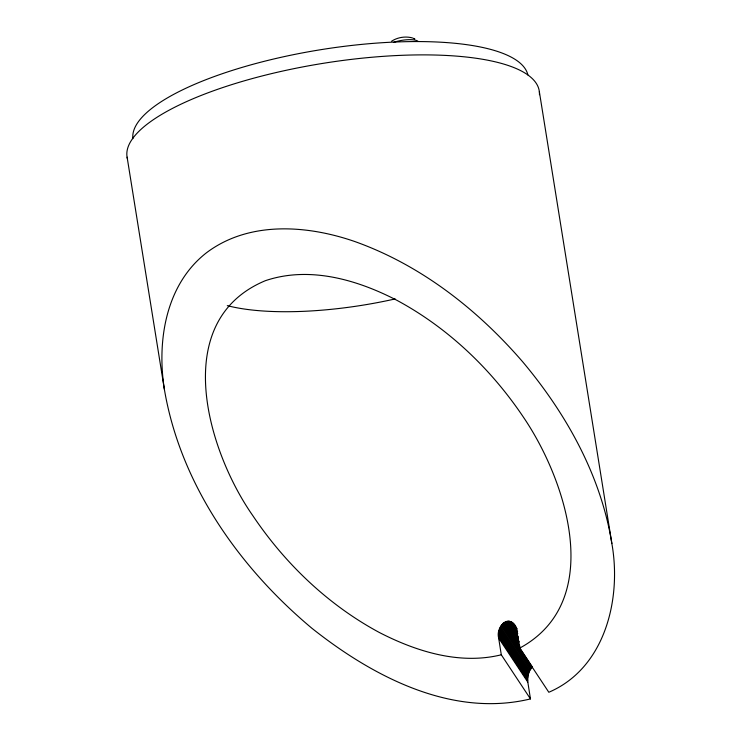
<?xml version="1.0" encoding="UTF-8"?>
<svg xmlns="http://www.w3.org/2000/svg" width="741" height="741" viewBox="0 0 741 741"><rect width="100%" height="100%" fill="white"/><g stroke="black" fill="none" stroke-linecap="round" stroke-linejoin="round"><path stroke-width="1.11" d="M539.439 94.7A208.721 61.401 -9.1 0 0 331.255 62.077A208.721 61.401 -9.1 0 0 126.952 156.166L164.354 389.22C180.378 484.132 239.148 567.439 311.942 628.303C372.241 676.19 451.454 718.02 530.463 698.92L501.296 654.794L498.647 638.029C495.377 625.784 510.855 612.64 516.903 628.905M530.463 698.92L527.824 682.155C527.379 676.866 528.352 670.846 532.483 667.141L503.306 623.014M391.619 41.19C397.639 37.282 405.475 36.05 412.404 37.921M539.346 91.662L611.862 543.57C621.736 599.071 605.073 668.178 548.822 692.27L519.654 648.143C605.879 601.386 566.633 480.798 523.517 417.313C491.274 369.203 448.157 327.939 397.037 300.383C357.255 279.709 309.405 265.787 265.334 280.7C169.078 320.899 207.193 450.408 252.7 515.477C284.942 563.586 328.059 604.851 379.179 632.406C416.21 651.496 459.652 665.075 501.296 654.794M413.172 38.245L414.812 38.921L413.941 38.56M513.661 624.098L516.912 629.035M512.902 623.255L516.866 629.266M512.105 622.533L516.542 629.248M511.271 621.949L517.607 631.545M510.41 621.514L517.385 632.064M509.53 621.227L517.774 633.694M508.632 621.088L517.514 634.509M507.742 621.097L518.524 637.399M506.853 621.254L518.274 638.529M505.983 621.569L519.302 641.715M505.056 621.912L519.006 643.012M504.158 622.394L520.015 646.374M502.5 623.774L531.677 667.891M501.75 624.654L530.927 668.78M501.073 625.645L530.241 669.771M500.453 626.756L529.63 670.883M499.925 627.96L529.093 672.078M499.471 629.248L528.639 673.365M499.101 630.61L528.277 674.727M498.823 632.027L528 676.153M498.637 633.49L527.814 677.617M498.545 634.991L527.722 679.117M498.554 636.51L527.722 680.636M498.647 638.029L527.824 682.155M514.365 625.071L516.922 631.406L519.654 648.143M611.862 543.57C601.016 475.852 566.476 414.024 522.822 361.978C477.482 309.405 420.731 265.037 354.874 241.557C307.089 224.995 248.856 220.744 206.387 252.838C165.734 284.544 156.777 340.943 164.354 389.22M127.545 159.13A208.721 61.401 -9.1 0 1 127.091 157.166M393.425 42.478A16.293 4.789 -9.1 0 1 417.887 41.135M132.898 138.65A200.07 58.863 -9.1 0 1 320.649 49.712A200.07 58.863 -9.1 0 1 527.879 74.915M395.175 298.929A160.056 47.091 -9.1 0 1 227.292 305.625"/></g></svg>
